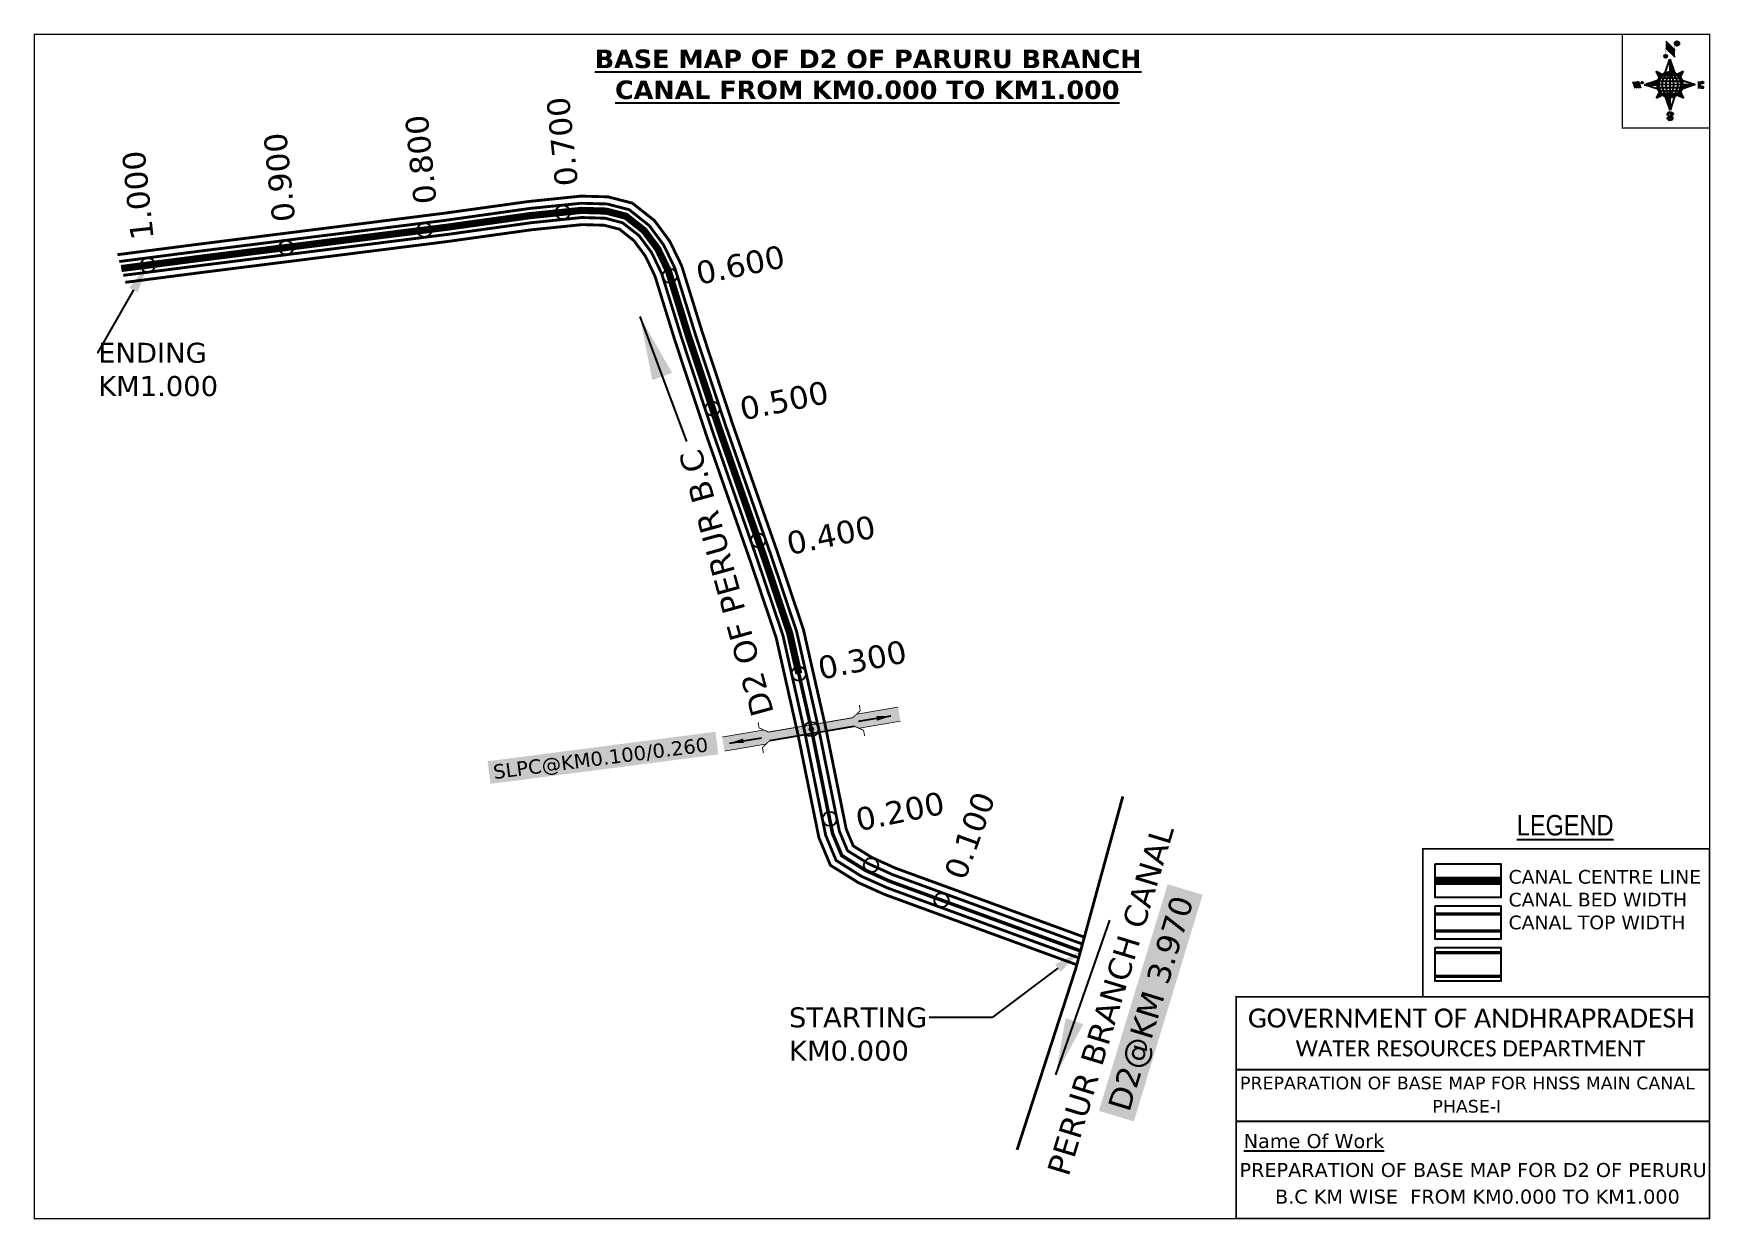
# Model space of a CAD drawing. Header units: inches. Extents: x 739195 to 740372, y 1626353 to 1627185.
import ezdxf
from ezdxf import colors
from ezdxf.entities.mleader import LeaderData, LeaderLine
from ezdxf.enums import TextEntityAlignment as Align
from ezdxf.math import Vec2, Vec3

# ---------------------------------------------------------------- set-up
doc = ezdxf.new("R2010")
doc.units = ezdxf.units.IN
doc.header["$MEASUREMENT"] = 0
doc.header["$PDMODE"] = 32
doc.header["$PDSIZE"] = 10
doc.linetypes.add('ACAD_ISO02W100', pattern=[15, 12, -3])
doc.linetypes.add('HIDDEN2', pattern=[0.1875, 0.125, -0.0625])
for name, color, linetype in [('AQUADUCT', 1, 'Continuous'), ('bord', 1, 'Continuous'), ('CANAL1', 1, 'Continuous'), ('CSMark', 72, 'Continuous'), ('DCBMS', 232, 'Continuous'), ('PAGE', 7, 'Continuous'), ('STRUCTURE', 5, 'Continuous'), ('TEXT', 7, 'Continuous'), ('VILLAGE STONES', 240, 'Continuous'), ('ZZZZZZZ', 50, 'Continuous')]:
    doc.layers.add(name, color=color, linetype=linetype)
doc.styles.add('ARIALN', font='ARIALN_1.TTF')
doc.styles.get("Standard").update_dxf_attribs({"font": 'verdana_0.ttf'})
doc.dimstyles.get("Standard").update_dxf_attribs({"dimtxt": 0.18, "dimasz": 0.18, "dimexe": 0.18, "dimexo": 0.0625, "dimgap": 0.09, "dimtad": 0, "dimtih": 1, "dimtoh": 1, "dimdec": 4, "dimzin": 0, "dimdsep": 46, "dimtxsty": 'Standard', "dimcen": 0.09, "dimadec": 0, "dimazin": 0, "dimtfac": 1, "dimtdec": 4, "dimtofl": 0, "dimtmove": 0, "dimatfit": 3, "dimfxl": 0, "dimtolj": 1, "dimtzin": 0, "dimarcsym": 0})
pattern_1 = [(267.297113149, (-8720374.938, 50637915.138), (10.5367255337, -0.497431438), [])]
pattern_2 = [(357.297113149, (-8720374.938, 50637915.138), (0.497431438, 10.5367255337), [])]

# ---------------------------------------------------------------- blocks, each defined once
blk = doc.blocks.new('*X17')
at = {"color": 0, "linetype": 'Continuous'}
for p, q in [((6321.6, 240.5), (6322.3, 241.2)), ((6321.6, 240.3), (6322.3, 241)), ((6321.6, 240.1), (6322.3, 240.8)), ((6321.6, 239.9), (6322.4, 240.7)), ((6321.6, 239.8), (6322.4, 240.6)), ((6321.6, 239.6), (6322.5, 240.5)), ((6321.6, 239.4), (6322.5, 240.3)), ((6321.6, 239.2), (6322.6, 240.2)), ((6321.7, 239.1), (6322.6, 240.1)), ((6321.8, 240.8), (6322.4, 241.4)), ((6321.8, 239), (6322.7, 240)), ((6321.8, 239), (6322.8, 239.9)), ((6321.9, 238.9), (6322.9, 239.8)), ((6322, 238.8), (6323, 239.7)), ((6322.1, 241.3), (6322.4, 241.6)), ((6322.1, 238.7), (6323.1, 239.6)), ((6322.2, 238.6), (6323.1, 239.6)), ((6322.3, 238.5), (6323.2, 239.5)), ((6322.4, 238.5), (6323.3, 239.4)), ((6322.5, 238.4), (6323.4, 239.3)), ((6322.7, 238.4), (6323.6, 239.3)), ((6322.8, 238.3), (6323.7, 239.2)), ((6322.9, 238.3), (6323.8, 239.1)), ((6323.1, 238.2), (6323.9, 239.1)), ((6323.2, 238.2), (6324, 239)), ((6323.3, 238.2), (6324.2, 239)), ((6323.5, 238.1), (6324.3, 238.9)), ((6323.7, 238.1), (6324.4, 238.9)), ((6323.8, 238.1), (6324.6, 238.8)), ((6324.1, 238.2), (6324.7, 238.8)), ((6324.3, 238.3), (6324.9, 238.8)), ((6324.6, 238.3), (6325.1, 238.8)), ((6324.8, 238.4), (6325.2, 238.8)), ((6325.1, 238.5), (6325.4, 238.8)), ((6325.4, 238.6), (6325.6, 238.8))]:
    blk.add_line(p, q, dxfattribs=at)
blk = doc.blocks.new('*X16')
at = {"color": 0, "linetype": 'Continuous'}
for p, q in [((6324.4, 240.3), (6324.5, 240.4)), ((6324.6, 240.3), (6324.8, 240.5)), ((6324.7, 240.2), (6325, 240.5)), ((6324.8, 240.2), (6325.2, 240.6)), ((6325, 240.1), (6325.5, 240.6)), ((6325.1, 240.1), (6325.6, 240.6)), ((6325.2, 240), (6325.8, 240.6)), ((6325.3, 240), (6326, 240.6)), ((6325.4, 239.9), (6326.1, 240.6)), ((6325.5, 239.8), (6326.2, 240.5)), ((6325.6, 239.8), (6326.3, 240.5)), ((6325.7, 239.7), (6326.5, 240.4)), ((6325.9, 239.6), (6326.6, 240.3)), ((6326, 239.5), (6326.7, 240.3)), ((6326, 239.4), (6326.8, 240.2)), ((6326.1, 239.3), (6327, 240.2)), ((6326.2, 239.3), (6327.1, 240.1)), ((6326.3, 239.2), (6327.1, 240)), ((6326.4, 239.1), (6327.2, 239.9)), ((6326.5, 239), (6327.3, 239.8)), ((6326.5, 238.9), (6327.4, 239.7)), ((6326.6, 238.8), (6327.5, 239.6)), ((6326.7, 238.7), (6327.5, 239.5)), ((6326.8, 238.6), (6327.6, 239.4)), ((6326.8, 238.5), (6327.7, 239.3)), ((6326.8, 236.5), (6327.4, 237)), ((6326.9, 238.3), (6327.8, 239.2)), ((6326.9, 238.2), (6327.9, 239.1)), ((6326.9, 236.8), (6327.6, 237.4)), ((6327, 238.1), (6327.8, 239)), ((6327, 237.9), (6327.8, 238.8)), ((6327, 237.8), (6327.8, 238.6)), ((6327, 237.6), (6327.8, 238.4)), ((6327, 237.4), (6327.8, 238.2)), ((6327, 237.3), (6327.8, 238)), ((6327, 237.1), (6327.8, 237.9))]:
    blk.add_line(p, q, dxfattribs=at)
blk = doc.blocks.new('H')
at = {"layer": 'bord', "extrusion": (0.000427885, 0.004792, 0.999988)}
h = blk.add_hatch(dxfattribs=at)
h.set_pattern_fill('LINE', color=8, scale=84.387686, angle=-2.7029, style=0)
h.set_pattern_definition(pattern_2)
h.paths.add_polyline_path([(-492, 786, -0.090992), (-448, 775), (-486, 912)])
h = blk.add_hatch(dxfattribs=at)
h.set_pattern_fill('LINE', color=8, scale=84.387686, angle=-92.7029, style=0)
h.set_pattern_definition(pattern_1)
h.paths.add_polyline_path([(-625, 665, -0.090992), (-615, 710), (-751, 671)])
h = blk.add_hatch(dxfattribs=at)
h.set_pattern_fill('LINE', color=8, scale=84.387686, angle=-2.7029, style=0)
h.set_pattern_definition(pattern_2)
h.paths.add_polyline_path([(-504, 533, -0.090992), (-549, 543), (-510, 406)])
h = blk.add_hatch(dxfattribs=at)
h.set_pattern_fill('LINE', color=8, scale=84.387686, angle=-92.7029, style=0)
h.set_pattern_definition(pattern_1)
h.paths.add_polyline_path([(-246, 647), (-372, 653, -0.090992), (-382, 609)])
for p, q in [((-519, 1020, -1217), (-435, 927, -1216)), ((-516, 1087, -1217), (-432, 994, -1217)), ((-538, 774, -1216), (-487, 906, -1216)), ((-487, 906, -1216), (-493, 780, -1216)), ((-487, 906, -1216), (-448, 769, -1216)), ((-865, 701, -1215), (-847, 638, -1215)), ((-847, 700, -1215), (-829, 637, -1215)), ((-829, 699, -1215), (-811, 636, -1215)), ((-829, 699, -1215), (-811, 698, -1215)), ((-811, 698, -1215), (-794, 635, -1215)), ((-752, 665, -1215), (-615, 704, -1215)), ((-627, 794, -1216), (-567, 760, -1216)), ((-627, 794, -1216), (-584, 747, -1215)), ((-599, 731, -1215), (-627, 794, -1216)), ((-421, 753, -1216), (-359, 781, -1216)), ((-359, 781, -1216), (-405, 739, -1216)), ((-359, 781, -1216), (-392, 721, -1215)), ((-379, 693, -1215), (-246, 641, -1215)), ((-213, 669, -1215), (-217, 601, -1215)), ((-752, 665, -1215), (-625, 659, -1215)), ((-619, 614, -1215), (-752, 665, -1215)), ((-639, 526, -1214), (-606, 585, -1215)), ((-639, 526, -1214), (-593, 568, -1215)), ((-577, 553, -1215), (-639, 526, -1214)), ((-511, 400, -1214), (-549, 537, -1214)), ((-460, 533, -1215), (-511, 400, -1214)), ((-505, 527, -1214), (-511, 400, -1214)), ((-371, 513, -1214), (-431, 546, -1215)), ((-371, 513, -1214), (-414, 560, -1215)), ((-399, 576, -1215), (-371, 513, -1214)), ((-246, 641, -1215), (-383, 603, -1215)), ((-373, 647, -1215), (-246, 641, -1215)), ((-197, 600, -1215), (-194, 668, -1215))]:
    blk.add_line(p, q, dxfattribs=at)
at = {"layer": 'bord', "color": 8, "linetype": 'ByBlock', "extrusion": (0.000427885, 0.004792, 0.999988)}
for p, q in [((-375, 679, -1215), (-620, 691, -1215)), ((-386, 711, -1215), (-605, 722, -1215)), ((-411, 744, -1216), (-578, 752, -1216)), ((-493, 780, -1216), (-505, 527, -1214)), ((-373, 647, -1215), (-625, 659, -1215)), ((-378, 616, -1215), (-623, 628, -1215)), ((-392, 585, -1215), (-611, 595, -1215)), ((-420, 555, -1215), (-587, 562, -1215))]:
    blk.add_line(p, q, dxfattribs=at)
at = {"layer": 'bord', "extrusion": (0.000427885, 0.004792, 0.999988), "elevation": -1212}
for points, const_width in [([(-522, 960), (-516, 1093)], 1.61), ([(-434, 933), (-428, 1066)], 1.61), ([(-870, 707), (-846, 706)], 0.642), ([(-829, 643), (-821, 678)], 0.642), ([(-793, 641), (-782, 694)], 0.642), ([(-223, 676), (-174, 673)], 0.706), ([(-829, 643), (-855, 644)], 0.642), ([(-811, 642), (-784, 641)], 0.642), ([(-177, 605), (-226, 607)], 0.706), ([(-195, 645), (-185, 644)], 0.706)]:
    blk.add_lwpolyline(points, dxfattribs=dict(at, const_width=const_width))
for points, const_width in [([(-414, 1073, 1), (-398, 1058, 1)], 22.3), ([(-530, 950, 1), (-520, 939, 1)], 14.8), ([(-776, 697, 1), (-769, 690, 1)], 8.9), ([(-180, 618, 1), (-173, 611, 1)], 9.79), ([(-178, 667, 1), (-171, 660, 1)], 9.79), ([(-490, 362, 1), (-498, 369, 1)], 11.1), ([(-525, 322, 1), (-533, 329, 1)], 11.1)]:
    blk.add_lwpolyline(points, format="xyb", close=True, dxfattribs=dict(at, const_width=const_width))
for points in [[(-537, 317), (-531, 310), (-520, 307), (-505, 307), (-494, 310), (-486, 318), (-487, 326), (-491, 333), (-494, 336), (-503, 341), (-522, 347), (-530, 352), (-534, 355), (-537, 363), (-537, 373), (-530, 381), (-520, 384), (-504, 384), (-493, 380), (-487, 373)], [(-522, 348), (-526, 354), (-528, 361), (-528, 371), (-526, 375), (-521, 381), (-515, 384)], [(-505, 307), (-499, 312), (-497, 319), (-497, 327), (-501, 335), (-509, 343)]]:
    blk.add_lwpolyline(points, dxfattribs=at)
at = {"layer": 'bord', "extrusion": (0.000427885, 0.004792, 0.999988)}
for centre, radius in [((-406, 1065, -1212), 22.3), ((-525, 944, -1212), 14.8), ((-773, 694, -1212), 8.9), ((-498, 659, -1212), 127), ((-177, 615, -1212), 9.79), ((-174, 663, -1212), 9.79), ((-494, 365, -1212), 11.1), ((-529, 325, -1212), 11.1)]:
    blk.add_circle(centre, radius, dxfattribs=at)
at = {"layer": 'bord', "color": 8, "linetype": 'ByBlock', "extrusion": (0.000427885, 0.004792, 0.999988)}
for centre, radius, start, end in [((-482, 658, -1212), 128, 94.9254, 259.6691), ((-437, 656, -1212), 141, 113.2864, 241.308), ((-316, 651, -1212), 222, 142.5892, 212.0053), ((-560, 662, -1212), 141, 293.2864, 61.308), ((-681, 668, -1212), 222, 322.5892, 32.0053), ((-515, 660, -1212), 128, 274.9254, 79.6691)]:
    blk.add_arc(centre, radius, start, end, dxfattribs=at)
at = {"layer": 'bord', "extrusion": (0.000427885, 0.004792, 0.999988)}
for points in [[(-516, 1093, -1212), (-431, 1000, -1212), (-519, 1026, -1212), (-434, 933, -1212)], [(-864, 707, -1212), (-846, 706, -1212), (-846, 644, -1212), (-829, 643, -1212)], [(-829, 705, -1212), (-811, 704, -1212), (-811, 642, -1212), (-793, 641, -1212)], [(-193, 674, -1212), (-197, 606, -1212), (-213, 675, -1212), (-216, 607, -1212)]]:
    blk.add_solid(points, dxfattribs=at)
at = {"layer": 'bord', "extrusion": (0.000427885, 0.004792, 0.999988), "xscale": 7.977342409717546, "yscale": 7.977342408231451, "zscale": 7.977342408476333, "rotation": 138.0840426661453}
for name, p in [('*X16', (38301, -31929, -1212)), ('*X17', (38314, -31951, -1212))]:
    blk.add_blockref(name, p, dxfattribs=at)
blk = doc.blocks.new('SLB')
at = {"layer": 'STRUCTURE'}
h = blk.add_hatch(dxfattribs=at)
h.set_pattern_fill('DOTS', color=6, scale=20, angle=320.3722, style=0)
h.set_pattern_definition([(320.372247934, (-159.4327, -72.9564), (1.2786241598, 0.5641323054), [0, -1.25])])
h.paths.add_polyline_path([(769699.5, 1706871.1), (769699.5, 1706861.1), (769729.1, 1706861.1), (769732.1, 1706863.1), (769792.1, 1706863.1), (769795.1, 1706861.1), (769824.7, 1706861.1), (769824.7, 1706871.1), (769795.1, 1706871.1), (769792.1, 1706869.1), (769732.1, 1706869.1), (769729.1, 1706871.1)])
at = {"layer": 'STRUCTURE', "color": 6, "linetype": 'ACAD_ISO02W100', "ltscale": 0.5, "const_width": 0.5}
for points in [[(769699.5, 1706871.1), (769729.1, 1706871.1)], [(769795.1, 1706871.1), (769824.7, 1706871.1)], [(769699.5, 1706861.1), (769729.1, 1706861.1)], [(769795.1, 1706861.1), (769824.7, 1706861.1)]]:
    blk.add_lwpolyline(points, dxfattribs=at)
at = {"layer": 'STRUCTURE', "color": 6, "const_width": 0.628}
for points in [[(769726.1, 1706877.1), (769726.1, 1706873.1), (769732.1, 1706869.1), (769792.1, 1706869.1), (769798.1, 1706873.1), (769798.1, 1706877.1)], [(769726.1, 1706855.1), (769726.1, 1706859.1), (769732.1, 1706863.1), (769792.1, 1706863.1), (769798.1, 1706859.1), (769798.1, 1706855.1)]]:
    blk.add_lwpolyline(points, dxfattribs=at)
at = {"layer": 'STRUCTURE', "color": 6}
blk.add_lwpolyline([(769732.1, 1706863.1), (769792.1, 1706863.1)], dxfattribs=at)
blk.add_lwpolyline([(769732.1, 1706863.1), (769792.1, 1706863.1)], dxfattribs=at)
at = {"layer": 'STRUCTURE', "color": 0}
blk.add_circle((769762.1, 1706866.1), 1.24, dxfattribs=at)
for points in [[(769703.8, 1706866), (769726.7, 1706866)], [(769818.6, 1706865.8), (769795.7, 1706865.8)]]:
    blk.add_leader(points, dimstyle='Standard', override={"dimasz": 10, "dimgap": 0.09, "dimtad": 0}, dxfattribs=at)

msp = doc.modelspace()

# ---------------------------------------------------------------- linework, layer by layer
at = {"color": 3}
msp.add_point((739732.3, 1626736.4), dxfattribs=at)
msp.add_point((739741.1, 1626697.4))
at = {"layer": 'CANAL1', "color": 200, "const_width": 2}
for points in [[(739933.6, 1626551.1), (739800.1, 1626599.9), (739783.5, 1626607.4), (739770.5, 1626615.5), (739765.6, 1626627.2), (739751.3, 1626697.9), (739735.6, 1626767.1), (739717.6, 1626820.7), (739686, 1626911.1), (739664.5, 1626976.2), (739650.1, 1627022.6), (739641.8, 1627039.7), (739631, 1627054.3), (739615.5, 1627066.5), (739598.5, 1627070.9), (739579.4, 1627071.4), (739542.5, 1627067.6), (739483.6, 1627059.4), (739309.1, 1627037.4), (739254.3, 1627030.3)], [(739926.7, 1626532.3), (739792.6, 1626581.4), (739774.1, 1626589.7), (739754.5, 1626601.9), (739746.4, 1626621.3), (739731.7, 1626693.7), (739716.4, 1626761.7), (739698.7, 1626814.2), (739667.1, 1626904.7), (739645.4, 1626970.1), (739631.4, 1627015.3), (739624.7, 1627029.3), (739616.6, 1627040.2), (739606.5, 1627048.2), (739595.7, 1627051), (739580.2, 1627051.4), (739544.9, 1627047.8), (739486.2, 1627039.6), (739311.6, 1627017.6), (739259.8, 1627010.9)]]:
    msp.add_lwpolyline(points, dxfattribs=at)
at = {"layer": 'CANAL1', "color": 1, "linetype": 'HIDDEN2', "ltscale": 100}
for points, const_width in [([(739732.3, 1626736.4), (739726, 1626764.4), (739708.2, 1626817.5), (739676.6, 1626907.9), (739654.9, 1626973.1), (739640.8, 1627019), (739633.3, 1627034.5), (739623.8, 1627047.2), (739611, 1627057.3), (739597.1, 1627060.9), (739579.8, 1627061.4), (739543.7, 1627057.7), (739484.9, 1627049.5), (739310.3, 1627027.5), (739257, 1627020.6)], 5), ([(739930.2, 1626541.7), (739796.3, 1626590.6), (739778.8, 1626598.5), (739762.5, 1626608.7), (739756, 1626624.2), (739741.5, 1626695.8), (739732.3, 1626736.4)], 2.5), ([(739959.6, 1626650.2), (739926.5, 1626529.1), (739885.4, 1626402.2)], 2)]:
    msp.add_lwpolyline(points, dxfattribs=dict(at, const_width=const_width))
at = {"layer": 'CANAL1', "color": 5, "const_width": 2}
for points in [[(739931.9, 1626546.4), (739798.2, 1626595.3), (739781.2, 1626603), (739766.5, 1626612.1), (739760.8, 1626625.7), (739746.4, 1626696.9), (739730.8, 1626765.8), (739712.9, 1626819.1), (739681.3, 1626909.5), (739659.7, 1626974.6), (739645.4, 1627020.8), (739637.5, 1627037.1), (739627.4, 1627050.7), (739613.3, 1627061.9), (739597.8, 1627065.9), (739579.6, 1627066.4), (739543.1, 1627062.7), (739484.3, 1627054.4), (739309.7, 1627032.5), (739255.6, 1627025.5)], [(739928.5, 1626537), (739794.5, 1626586), (739776.4, 1626594.1), (739758.5, 1626605.3), (739751.2, 1626622.8), (739736.6, 1626694.8), (739721.2, 1626763.1), (739703.4, 1626815.8), (739671.8, 1626906.3), (739650.2, 1626971.6), (739636.1, 1627017.1), (739629, 1627031.9), (739620.2, 1627043.7), (739608.7, 1627052.7), (739596.4, 1627055.9), (739580, 1627056.4), (739544.3, 1627052.7), (739485.6, 1627044.5), (739310.9, 1627022.5), (739258.4, 1627015.8)]]:
    msp.add_lwpolyline(points, dxfattribs=at)
at = {"layer": 'CANAL1', "color": 1, "linetype": 'HIDDEN2', "ltscale": 100, "const_width": 6, "elevation": -0.4}
msp.add_lwpolyline([(740224.8, 1626591), (740178.8, 1626591)], dxfattribs=at)
at = {"layer": 'CANAL1', "color": 5, "const_width": 2.4, "elevation": -0.4}
for points in [[(740224.8, 1626567.7), (740178.8, 1626567.7)], [(740224.8, 1626555.7), (740178.8, 1626555.7)]]:
    msp.add_lwpolyline(points, dxfattribs=at)
at = {"layer": 'CANAL1', "color": 200, "const_width": 2.4, "elevation": -0.4}
for points in [[(740224.8, 1626540.5), (740178.8, 1626540.5)], [(740224.8, 1626524), (740178.8, 1626524)]]:
    msp.add_lwpolyline(points, dxfattribs=at)
at = {"layer": 'PAGE', "const_width": 1}
msp.add_lwpolyline([(739196, 1626354), (740371.2, 1626354), (740371.2, 1627185), (739196, 1627185), (739196, 1626354)], dxfattribs=at)
at = {"layer": 'PAGE'}
for points, const_width in [([(740371.2, 1627185), (740310.1, 1627185), (740310.1, 1627119.2), (740371.2, 1627119.2)], 1), ([(740371.2, 1626509.6), (740170, 1626509.6), (740170, 1626613.4), (740371.2, 1626613.4)], 1.2), ([(740039.1, 1626509.6), (740371.2, 1626509.6), (740371.2, 1626354), (740039.1, 1626354)], 1.2)]:
    msp.add_lwpolyline(points, close=True, dxfattribs=dict(at, const_width=const_width))
at = {"layer": 'PAGE', "elevation": -0.4}
for points in [[(740178.8, 1626602.8), (740224.8, 1626602.8), (740224.8, 1626579.2), (740178.8, 1626579.2)], [(740178.8, 1626573.5), (740224.8, 1626573.5), (740224.8, 1626550), (740178.8, 1626550)], [(740178.8, 1626544.2), (740224.8, 1626544.2), (740224.8, 1626520.7), (740178.8, 1626520.7)]]:
    msp.add_lwpolyline(points, close=True, dxfattribs=at)
at = {"layer": 'PAGE'}
for points in [[(740039.1, 1626458.6), (740371.2, 1626458.6)], [(740039.1, 1626422.3), (740371.2, 1626422.3)]]:
    msp.add_lwpolyline(points, dxfattribs=at)
at = {"layer": 'STRUCTURE', "color": 3}
for p in [(739566.8, 1627060.1), (739469.7, 1627047.6), (739372.7, 1627035.3), (739275.6, 1627023), (739641.8, 1627015.5), (739671.8, 1626922.3), (739703.8, 1626829.9), (739754, 1626634.5), (739832.4, 1626577.4)]:
    msp.add_point(p, dxfattribs=at)
at = {"layer": 'ZZZZZZZ'}
for p in [(739741.1, 1626697.4), (739783, 1626602, 2)]:
    msp.add_point(p, dxfattribs=at)

# ---------------------------------------------------------------- block references
at = {"layer": 'AQUADUCT', "color": 1, "xscale": 0.0703495379661093, "yscale": 0.07034953800030053, "zscale": 0.07034953795990817, "rotation": 3.078330607406165}
msp.add_blockref('H', (740380.9, 1627105.6, 85.4), dxfattribs=at)
at = {"layer": 'STRUCTURE', "color": 0, "rotation": 9.665548628029555}
msp.add_blockref('SLB', (267483.2, -185179.5), dxfattribs=at)

# ---------------------------------------------------------------- texts
at = {"layer": 'CSMark', "color": 1}
for s, rotation, p in [('0.700', 95.8356, (739569.5, 1627078.4)), ('0.800', 95.8356, (739470.3, 1627065.8)), ('0.900', 95.8356, (739371.1, 1627053.3)), ('1.000', 95.8356, (739271.8, 1627040.7)), ('0.600', 11.4979, (739660.5, 1627017)), ('0.500', 11.4979, (739691.2, 1626921.8)), ('0.400', 11.4979, (739724.1, 1626827.4)), ('0.300', 11.4979, (739746, 1626739.9)), ('0.200', 11.4979, (739772.5, 1626633.6)), ('0.100', 69.9084, (739841.3, 1626593.3))]:
    msp.add_text(s, height=16, rotation=rotation, dxfattribs=at).set_placement(p, align=Align.MIDDLE_LEFT)
msp.add_text('PERUR BRANCH CANAL', height=16, rotation=73.1143, dxfattribs=at).set_placement((739921.5, 1626382.9))
at = {"layer": 'CSMark', "color": 1, "insert": (739948.8, 1626432.8), "char_height": 16, "width": 156.589, "attachment_point": 1, "rotation": 73.1143, "bg_fill": 1, "box_fill_scale": 1.3, "bg_fill_color": 7, "bg_fill_true_color": 16777215, "bg_fill_transparency": 4390977}
msp.add_mtext('D2@KM 3.970', dxfattribs=at)
at = {"layer": 'PAGE', "extrusion": (0.000201441, 0.004807, 0.999988), "style": 'ARIALN'}
msp.add_text('%%ULEGEND', height=14.4, rotation=359.9999, dxfattribs=at).set_placement((740269.9, 1626610.5, 7968), align=Align.MIDDLE)
at = {"layer": 'PAGE', "extrusion": (0.000201441, 0.004807, 0.999988)}
for s, height, p in [('PREPARATION OF BASE MAP FOR HNSS MAIN CANAL', 8.878, (740041.8, 1626425.2, 7967.1)), ('%%UName Of Work', 9.822, (740044.4, 1626384, 7965.8))]:
    msp.add_text(s, height=height, rotation=359.9999, dxfattribs=at).set_placement(p)
for s, height, p in [('PHASE-I', 8.88, (740200.9, 1626413.3, 7967.1)), ('PREPARATION OF BASE MAP FOR D2 OF PERURU', 9.822, (740205.3, 1626368.6, 7965.9)), (' B.C KM WISE  FROM KM0.000 TO KM1.000', 9.822, (740206.2, 1626349.9, 7965.9))]:
    msp.add_text(s, height=height, rotation=359.9999, dxfattribs=at).set_placement(p, align=Align.MIDDLE_CENTER)
at = {"layer": 'PAGE', "extrusion": (0.000201441, 0.004807, 0.999988), "attachment_point": 1, "text_direction": (1, -1e-06, -0.000201)}
for s, insert, char_height, width in [('CANAL CENTRE LINE CANAL BED WIDTH {\\H2.3741x; }CANAL TOP WIDTH{\\H1.9188x; }', (740230.2, 1626598.6, -0.4), 9.6, 168.926), ('\\pi3.5885;{\\fCalibri|b0|i0|c0|p34;\\H1.3333x;GOVERNMENT OF ANDHRAPRADESH\\P\\pi37.073;\\H0.83998x;WATER RESOURCES DEPARTMENT}', (740043.8, 1626501.4, -1.3), 10.059, 321.276)]:
    msp.add_mtext(s, dxfattribs=dict(at, insert=insert, char_height=char_height, width=width))
at = {"layer": 'STRUCTURE', "color": 5, "insert": (739517.3, 1626672.3), "char_height": 10, "width": 155.231, "attachment_point": 1, "rotation": 7.3672, "bg_fill": 1, "box_fill_scale": 1.3, "bg_fill_color": 7, "bg_fill_true_color": 16777215, "bg_fill_transparency": 4390977}
msp.add_mtext('SLPC@KM0.100/0.260', dxfattribs=at)
at = {"layer": 'TEXT', "color": 1, "insert": (739581.2, 1627174.2), "char_height": 13, "width": 395.395, "attachment_point": 1}
msp.add_mtext('\\pi7.9706;{\\fVerdana|b1|i0|c0|p34;\\LBASE MAP OF D2 OF PARURU BRANCH \\P\\pi22.18;CANAL FROM KM0.000 TO KM1.000}', dxfattribs=at)
at = {"layer": 'VILLAGE STONES', "color": 1}
msp.add_text('D2 OF PERUR B.C', height=16, rotation=105.4563, dxfattribs=at).set_placement((739714.9, 1626709.1))

# ---------------------------------------------------------------- leaders
at = {"layer": 'CANAL1', "color": 1}
for points, override in [([(739620.8, 1626987), (739653.5, 1626899.2)], {"dimasz": 45, "dimtfill": 2, "dimtfillclr": 5}), ([(739912.5, 1626454.8), (739950.4, 1626563.5)], {"dimasz": 40, "dimgap": 0.09, "dimtad": 0, "dimtfill": 2, "dimtfillclr": 5})]:
    msp.add_leader(points, dimstyle='Standard', override=override, dxfattribs=at)
at = {"layer": 'DCBMS', "color": 5}
ml = msp.add_multileader_mtext('Standard', dxfattribs=at)
ml.set_content('ENDING \\PKM1.000', color=5)
ml.set_leader_properties()
ml.build(insert=Vec2(0, 0))
ml.multileader.update_dxf_attribs({"dogleg_length": 0.36, "arrow_head_size": 20})
ctx = ml.context
ctx.base_point, ctx.char_height, ctx.arrow_head_size, ctx.landing_gap_size, ctx.plane_origin = Vec3(739240.7, 1626961.4), 14, 20, 0.09, Vec3(740268.5, 1627197.8)
notes = []
notes.append((ctx, [(1, (1, 1, 0), (739240.3, 1626961.4), (1, 0), 0.36, [(0, [(739275.6, 1627023)], 0, [])])]))
ctx.mtext.insert, ctx.mtext.width, ctx.mtext.flow_direction = Vec3(739240.8, 1626968.5), 121.426, 5
ml = msp.add_multileader_mtext('Standard', dxfattribs=at)
ml.set_content('STARTING\\PKM0.000', color=5)
ml.set_leader_properties()
ml.build(insert=Vec2(0, 0))
ml.multileader.update_dxf_attribs({"dogleg_length": 0.36, "arrow_head_size": 20})
ctx = ml.context
ctx.base_point, ctx.char_height, ctx.arrow_head_size, ctx.landing_gap_size, ctx.plane_origin = Vec3(739725.3, 1626495.1), 14, 20, 0.09, Vec3(740452.3, 1627267.7)
notes.append((ctx, [(0, (1, 1, 0), (739867.9, 1626495.1), (-1, 0), 44.2, [(0, [(739930, 1626541.7)], 0, [])])]))
ctx.mtext.insert, ctx.mtext.flow_direction = Vec3(739725.4, 1626502.2), 5
for ctx, leaders in notes:
    for number, flags, end, landing, length, lines in leaders:
        leader = LeaderData()
        leader.index, (leader.has_last_leader_line, leader.has_dogleg_vector, leader.attachment_direction) = number, flags
        leader.last_leader_point, leader.dogleg_vector, leader.dogleg_length = Vec3(end), Vec3(landing), length
        for number, points, colour, breaks in lines:
            line = LeaderLine()
            line.index, line.vertices, line.color, line.breaks = number, Vec3.list(points), colors.encode_raw_color(colour), breaks
            leader.lines.append(line)
        ctx.leaders.append(leader)

doc.saveas('drawing.dxf')
